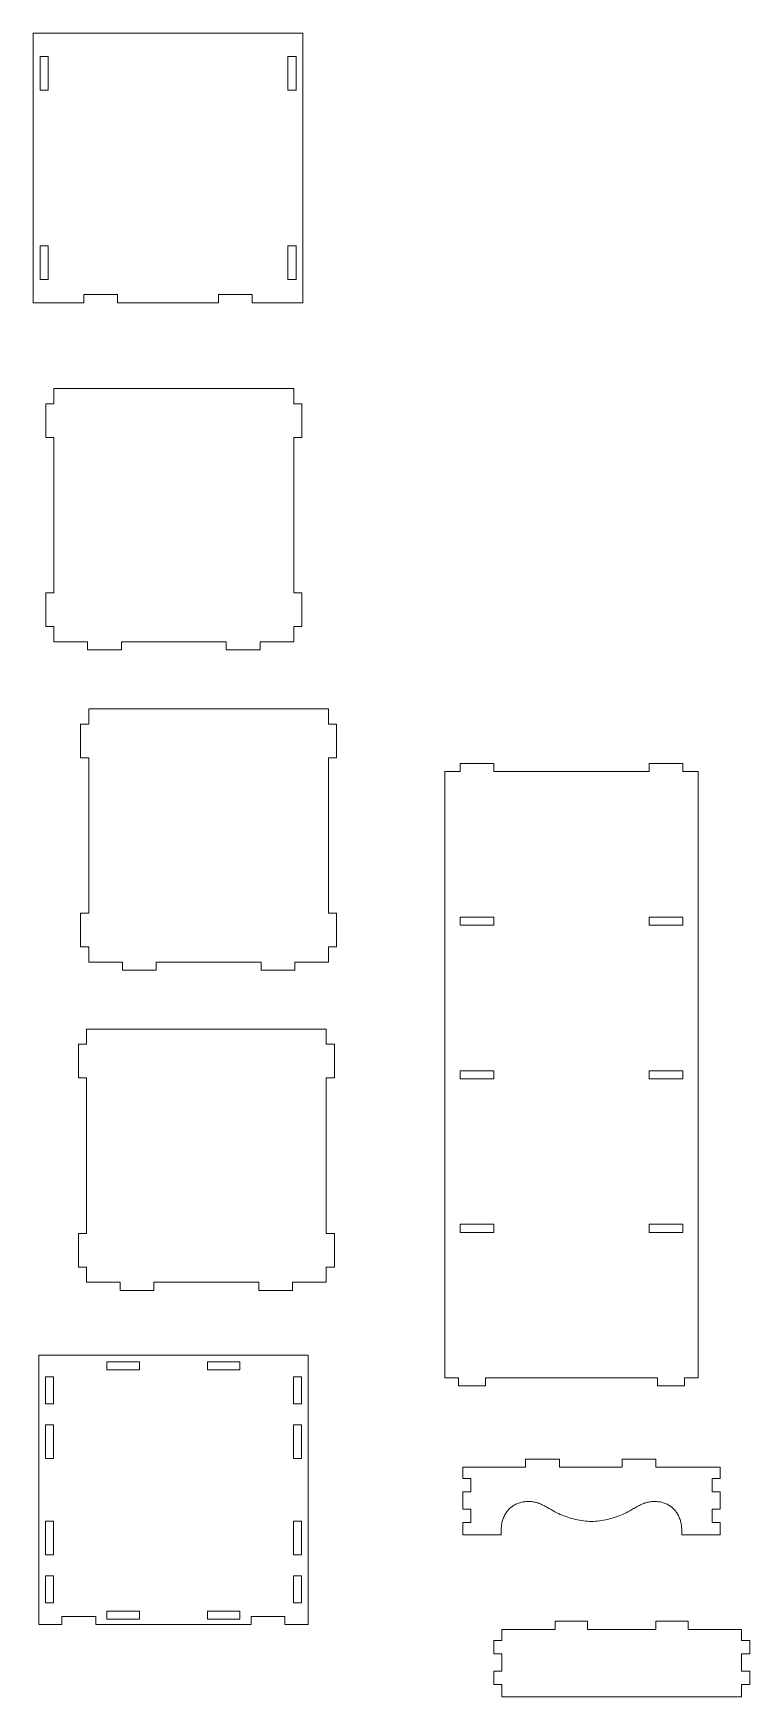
# Model space of a CAD drawing. Header units: millimetres. Extents: x -1055 to 1596, y -976 to 1493.
# Drawn here: x -1055 to 9, y -976 to 1493 of the extents above; entities that cross this region are included whole.
import ezdxf

# ---------------------------------------------------------------- set-up
doc = ezdxf.new("R2010")
doc.units = ezdxf.units.MM

msp = doc.modelspace()

# ---------------------------------------------------------------- linework, layer by layer
at = {"color": 7, "linetype": 'Continuous', "lineweight": 15}
for p, q in [((-1054.6, 1093.3), (-1054.6, 1493.3)), ((-1054.6, 1493.3), (-654.6, 1493.3)), ((-654.6, 1493.3), (-654.6, 1093.3)), ((-1044.6, 1408.6), (-1044.6, 1458.6)), ((-1044.6, 1458.6), (-1032.6, 1458.6)), ((-1032.6, 1458.6), (-1032.6, 1408.6)), ((-676.6, 1408.6), (-676.6, 1458.6)), ((-676.6, 1458.6), (-664.6, 1458.6)), ((-664.6, 1458.6), (-664.6, 1408.6)), ((-1032.6, 1408.6), (-1044.6, 1408.6)), ((-664.6, 1408.6), (-676.6, 1408.6)), ((-1044.6, 1177.9), (-1032.6, 1177.9)), ((-1044.6, 1127.9), (-1044.6, 1177.9)), ((-1032.6, 1177.9), (-1032.6, 1127.9)), ((-676.6, 1127.9), (-676.6, 1177.9)), ((-676.6, 1177.9), (-664.6, 1177.9)), ((-664.6, 1177.9), (-664.6, 1127.9)), ((-1032.6, 1127.9), (-1044.6, 1127.9)), ((-664.6, 1127.9), (-676.6, 1127.9)), ((-979.7, 1093.3), (-1054.6, 1093.3)), ((-979.7, 1105.3), (-929.7, 1105.3)), ((-979.7, 1093.3), (-979.7, 1105.3)), ((-929.7, 1105.3), (-929.7, 1093.3)), ((-779.6, 1093.3), (-929.7, 1093.3)), ((-779.6, 1105.3), (-729.6, 1105.3)), ((-779.6, 1093.3), (-779.6, 1105.3)), ((-729.6, 1105.3), (-729.6, 1093.3)), ((-654.6, 1093.3), (-729.6, 1093.3)), ((-668, 965.9), (-1024, 965.9)), ((-1024, 965.9), (-1024, 943.3)), ((-668, 965.9), (-668, 943.3)), ((-1036, 893.3), (-1036, 943.3)), ((-1024, 943.3), (-1036, 943.3)), ((-668, 943.3), (-656, 943.3)), ((-656, 943.3), (-656, 893.3)), ((-1024, 893.3), (-1036, 893.3)), ((-1024, 893.3), (-1024, 662.6)), ((-668, 893.3), (-656, 893.3)), ((-668, 893.3), (-668, 662.6)), ((-1036, 612.6), (-1036, 662.6)), ((-1024, 662.6), (-1036, 662.6)), ((-668, 662.6), (-656, 662.6)), ((-656, 662.6), (-656, 612.6)), ((-1024, 612.6), (-1036, 612.6)), ((-1024, 612.6), (-1024, 589.9)), ((-668, 612.6), (-656, 612.6)), ((-668, 612.6), (-668, 589.9)), ((-973.9, 589.9), (-1024, 589.9)), ((-973.9, 589.9), (-973.9, 577.9)), ((-923.9, 577.9), (-973.9, 577.9)), ((-768.1, 589.9), (-923.9, 589.9)), ((-923.9, 589.9), (-923.9, 577.9)), ((-768.1, 589.9), (-768.1, 577.9)), ((-718.1, 577.9), (-768.1, 577.9)), ((-668, 589.9), (-718.1, 589.9)), ((-718.1, 589.9), (-718.1, 577.9)), ((-616.4, 490.3), (-972.4, 490.3)), ((-972.4, 490.3), (-972.4, 467.7)), ((-616.4, 490.3), (-616.4, 467.7)), ((-984.4, 417.7), (-984.4, 467.7)), ((-972.4, 467.7), (-984.4, 467.7)), ((-616.4, 467.7), (-604.4, 467.7)), ((-604.4, 467.7), (-604.4, 417.7)), ((-972.4, 417.7), (-984.4, 417.7)), ((-972.4, 417.7), (-972.4, 187)), ((-616.4, 417.7), (-604.4, 417.7)), ((-616.4, 417.7), (-616.4, 187)), ((-443.7, 397.3), (-443.7, -502.7)), ((-443.7, 397.3), (-421.1, 397.3)), ((-421.1, 397.3), (-421.1, 409.3)), ((-421.1, 409.3), (-371.1, 409.3)), ((-371.1, 409.3), (-371.1, 397.3)), ((-371.1, 397.3), (-140.4, 397.3)), ((-140.4, 397.3), (-140.4, 409.3)), ((-140.4, 409.3), (-90.4, 409.3)), ((-90.4, 409.3), (-90.4, 397.3)), ((-90.4, 397.3), (-67.7, 397.3)), ((-67.7, 397.3), (-67.7, -502.7)), ((-984.4, 137), (-984.4, 187)), ((-972.4, 187), (-984.4, 187)), ((-616.4, 187), (-604.4, 187)), ((-604.4, 187), (-604.4, 137)), ((-421.1, 181.3), (-371.1, 181.3)), ((-421.1, 169.3), (-421.1, 181.3)), ((-371.1, 181.3), (-371.1, 169.3)), ((-140.4, 181.3), (-90.4, 181.3)), ((-140.4, 169.3), (-140.4, 181.3)), ((-90.4, 181.3), (-90.4, 169.3)), ((-371.1, 169.3), (-421.1, 169.3)), ((-90.4, 169.3), (-140.4, 169.3)), ((-972.4, 137), (-984.4, 137)), ((-972.4, 137), (-972.4, 114.3)), ((-616.4, 137), (-604.4, 137)), ((-616.4, 137), (-616.4, 114.3)), ((-922.4, 114.3), (-972.4, 114.3)), ((-922.4, 114.3), (-922.4, 102.3)), ((-872.4, 102.3), (-922.4, 102.3)), ((-716.5, 114.3), (-872.4, 114.3)), ((-872.4, 114.3), (-872.4, 102.3)), ((-716.5, 114.3), (-716.5, 102.3)), ((-666.5, 102.3), (-716.5, 102.3)), ((-616.4, 114.3), (-666.5, 114.3)), ((-666.5, 114.3), (-666.5, 102.3)), ((-619.7, 15.1), (-975.7, 15.1)), ((-975.7, 15.1), (-975.7, -7.5)), ((-619.7, 15.1), (-619.7, -7.5)), ((-987.7, -57.5), (-987.7, -7.5)), ((-975.7, -7.5), (-987.7, -7.5)), ((-619.7, -7.5), (-607.7, -7.5)), ((-607.7, -7.5), (-607.7, -57.5)), ((-421.1, -58.7), (-421.1, -46.7)), ((-421.1, -46.7), (-371.1, -46.7)), ((-371.1, -46.7), (-371.1, -58.7)), ((-140.4, -58.7), (-140.4, -46.7)), ((-140.4, -46.7), (-90.4, -46.7)), ((-90.4, -46.7), (-90.4, -58.7)), ((-975.7, -57.5), (-987.7, -57.5)), ((-975.7, -57.5), (-975.7, -288.2)), ((-619.7, -57.5), (-607.7, -57.5)), ((-619.7, -57.5), (-619.7, -288.2)), ((-371.1, -58.7), (-421.1, -58.7)), ((-90.4, -58.7), (-140.4, -58.7)), ((-987.7, -338.2), (-987.7, -288.2)), ((-975.7, -288.2), (-987.7, -288.2)), ((-619.7, -288.2), (-607.7, -288.2)), ((-607.7, -288.2), (-607.7, -338.2)), ((-421.1, -286.7), (-421.1, -274.7)), ((-421.1, -274.7), (-371.1, -274.7)), ((-371.1, -286.7), (-421.1, -286.7)), ((-371.1, -274.7), (-371.1, -286.7)), ((-140.4, -286.7), (-140.4, -274.7)), ((-140.4, -274.7), (-90.4, -274.7)), ((-90.4, -286.7), (-140.4, -286.7)), ((-90.4, -274.7), (-90.4, -286.7)), ((-975.7, -338.2), (-987.7, -338.2)), ((-975.7, -338.2), (-975.7, -360.9)), ((-619.7, -338.2), (-607.7, -338.2)), ((-619.7, -338.2), (-619.7, -360.9)), ((-925.6, -360.9), (-975.7, -360.9)), ((-925.6, -360.9), (-925.6, -372.9)), ((-719.8, -360.9), (-875.6, -360.9)), ((-875.6, -360.9), (-875.6, -372.9)), ((-719.8, -360.9), (-719.8, -372.9)), ((-619.7, -360.9), (-669.8, -360.9)), ((-669.8, -360.9), (-669.8, -372.9)), ((-875.6, -372.9), (-925.6, -372.9)), ((-669.8, -372.9), (-719.8, -372.9)), ((-1046.6, -868.9), (-1046.6, -468.9)), ((-1046.6, -468.9), (-646.6, -468.9)), ((-646.6, -468.9), (-646.6, -868.9)), ((-945.5, -478.9), (-897.2, -478.9)), ((-945.5, -490.9), (-945.5, -478.9)), ((-945.5, -490.9), (-897.2, -490.9)), ((-897.2, -490.9), (-897.2, -478.9)), ((-796, -478.9), (-747.8, -478.9)), ((-796, -490.9), (-796, -478.9)), ((-796, -490.9), (-747.8, -490.9)), ((-747.8, -490.9), (-747.8, -478.9)), ((-1036.6, -501.1), (-1024.6, -501.1)), ((-1036.6, -541.1), (-1036.6, -501.1)), ((-1024.6, -501.1), (-1024.6, -541.1)), ((-668.6, -541.1), (-668.6, -501.1)), ((-668.6, -501.1), (-656.6, -501.1)), ((-656.6, -501.1), (-656.6, -541.1)), ((-443.7, -502.7), (-423.6, -502.7)), ((-423.6, -514.7), (-423.6, -502.7)), ((-423.6, -514.7), (-383.5, -514.7)), ((-383.5, -502.7), (-127.9, -502.7)), ((-383.5, -514.7), (-383.5, -502.7)), ((-127.9, -514.7), (-127.9, -502.7)), ((-127.9, -514.7), (-87.9, -514.7)), ((-87.9, -502.7), (-67.7, -502.7)), ((-87.9, -514.7), (-87.9, -502.7)), ((-1024.6, -541.1), (-1036.6, -541.1)), ((-656.6, -541.1), (-668.6, -541.1)), ((-1036.6, -622.3), (-1036.6, -572.3)), ((-1036.6, -572.3), (-1024.6, -572.3)), ((-1024.6, -572.3), (-1024.6, -622.3)), ((-668.6, -622.3), (-668.6, -572.3)), ((-668.6, -572.3), (-656.6, -572.3)), ((-656.6, -572.3), (-656.6, -622.3)), ((-1024.6, -622.3), (-1036.6, -622.3)), ((-656.6, -622.3), (-668.6, -622.3)), ((-417.2, -651.9), (-417.2, -635.5)), ((-323.8, -635.5), (-417.2, -635.5)), ((-323.8, -635.5), (-323.8, -623.5)), ((-323.8, -623.5), (-273.8, -623.5)), ((-273.8, -635.5), (-273.8, -623.5)), ((-180.5, -635.5), (-273.8, -635.5)), ((-180.5, -635.5), (-180.5, -623.5)), ((-180.5, -623.5), (-130.5, -623.5)), ((-130.5, -635.5), (-130.5, -623.5)), ((-35.1, -635.5), (-130.5, -635.5)), ((-35.1, -651.9), (-35.1, -635.5)), ((-417.2, -651.9), (-405.2, -651.9)), ((-405.2, -651.9), (-405.2, -671.9)), ((-47.1, -651.9), (-35.1, -651.9)), ((-47.1, -651.9), (-47.1, -671.9)), ((-417.2, -697.4), (-417.2, -671.9)), ((-405.2, -671.9), (-417.2, -671.9)), ((-35.1, -671.9), (-47.1, -671.9)), ((-35.1, -697.4), (-35.1, -671.9)), ((-1036.6, -765.6), (-1036.6, -715.6)), ((-1036.6, -715.6), (-1024.6, -715.6)), ((-1024.6, -715.6), (-1024.6, -765.6)), ((-668.6, -765.6), (-668.6, -715.6)), ((-668.6, -715.6), (-656.6, -715.6)), ((-656.6, -715.6), (-656.6, -765.6)), ((-417.2, -697.4), (-405.2, -697.4)), ((-405.2, -697.4), (-405.2, -717.4)), ((-47.1, -697.4), (-35.1, -697.4)), ((-47.1, -697.4), (-47.1, -717.4)), ((-417.2, -735.5), (-417.2, -717.4)), ((-405.2, -717.4), (-417.2, -717.4)), ((-360.1, -735.5), (-417.2, -735.5)), ((-35.1, -735.5), (-92.2, -735.5)), ((-35.1, -717.4), (-47.1, -717.4)), ((-35.1, -735.5), (-35.1, -717.4)), ((-1024.6, -765.6), (-1036.6, -765.6)), ((-656.6, -765.6), (-668.6, -765.6)), ((-1036.6, -836.8), (-1036.6, -796.7)), ((-1036.6, -796.7), (-1024.6, -796.7)), ((-1024.6, -796.7), (-1024.6, -836.8)), ((-668.6, -836.8), (-668.6, -796.7)), ((-668.6, -796.7), (-656.6, -796.7)), ((-656.6, -796.7), (-656.6, -836.8)), ((-1024.6, -836.8), (-1036.6, -836.8)), ((-656.6, -836.8), (-668.6, -836.8)), ((-1012, -868.9), (-1012, -856.9)), ((-1012, -856.9), (-962, -856.9)), ((-962, -856.9), (-962, -868.9)), ((-897.2, -849), (-945.5, -849)), ((-945.5, -849), (-945.5, -861)), ((-897.2, -861), (-945.5, -861)), ((-897.2, -849), (-897.2, -861)), ((-747.8, -849), (-796, -849)), ((-796, -849), (-796, -861)), ((-747.8, -861), (-796, -861)), ((-747.8, -849), (-747.8, -861)), ((-731.2, -868.9), (-731.2, -856.9)), ((-731.2, -856.9), (-681.2, -856.9)), ((-681.2, -856.9), (-681.2, -868.9)), ((-280.1, -876.1), (-280.1, -864.1)), ((-280.1, -864.1), (-231.8, -864.1)), ((-231.8, -864.1), (-231.8, -876.1)), ((-130.7, -876.1), (-130.7, -864.1)), ((-130.7, -864.1), (-82.4, -864.1)), ((-82.4, -864.1), (-82.4, -876.1)), ((-1012, -868.9), (-1046.6, -868.9)), ((-731.2, -868.9), (-962, -868.9)), ((-646.6, -868.9), (-681.2, -868.9)), ((-359.2, -892.4), (-359.2, -876.1)), ((-359.2, -876.1), (-280.1, -876.1)), ((-231.8, -876.1), (-130.7, -876.1)), ((-82.4, -876.1), (-3.2, -876.1)), ((-3.2, -892.4), (-3.2, -876.1)), ((-371.2, -912.4), (-371.2, -892.4)), ((-371.2, -892.4), (-359.2, -892.4)), ((-359.2, -912.4), (-371.2, -912.4)), ((-359.2, -937.9), (-359.2, -912.4)), ((-3.2, -892.4), (8.8, -892.4)), ((8.8, -912.4), (-3.2, -912.4)), ((-3.2, -937.9), (-3.2, -912.4)), ((8.8, -892.4), (8.8, -912.4)), ((-371.2, -957.9), (-371.2, -937.9)), ((-371.2, -937.9), (-359.2, -937.9)), ((-3.2, -937.9), (8.8, -937.9)), ((8.8, -937.9), (8.8, -957.9)), ((-359.2, -957.9), (-371.2, -957.9)), ((-359.2, -976.1), (-359.2, -957.9)), ((8.8, -957.9), (-3.2, -957.9)), ((-3.2, -976.1), (-3.2, -957.9)), ((-359.2, -976.1), (-3.2, -976.1))]:
    msp.add_line(p, q, dxfattribs=at)
for points, knots in [([(-226.1, -716.1), (-230.2, -715.8), (-238.1, -715.1), (-249.9, -712.9), (-261.4, -709.8), (-272.5, -705.7), (-281.7, -701), (-289.3, -696.4), (-295.7, -692.7), (-302.4, -689.5), (-309.1, -687.4), (-315.6, -686.3), (-321.8, -686.2), (-328.1, -686.8), (-334.2, -688.4), (-339.7, -690.8), (-344.5, -693.9), (-348.7, -697.5), (-352.3, -701.9), (-355.4, -707), (-357.8, -713), (-359.5, -719.7), (-360.3, -727.3), (-360.2, -732.7), (-360.1, -735.5)], [0, 0, 0, 0, 0.070135, 0.139696, 0.208706, 0.277352, 0.346011, 0.38909, 0.432135, 0.475106, 0.518504, 0.554031, 0.590082, 0.62643, 0.662957, 0.699715, 0.730732, 0.76242, 0.795236, 0.829775, 0.866738, 0.906896, 0.95105, 1, 1, 1, 1]), ([(-92.2, -735.5), (-92.1, -732.7), (-92, -727.3), (-92.8, -719.7), (-94.5, -713), (-96.9, -707), (-100, -701.9), (-103.6, -697.5), (-107.8, -693.9), (-112.6, -690.8), (-118.1, -688.4), (-124.2, -686.8), (-130.5, -686.2), (-136.7, -686.3), (-143.2, -687.4), (-149.9, -689.5), (-156.5, -692.7), (-163, -696.4), (-170.6, -701), (-179.8, -705.7), (-190.9, -709.8), (-202.4, -712.9), (-214.2, -715.1), (-222.1, -715.8), (-226.1, -716.1)], [0, 0, 0, 0, 0.04895, 0.093104, 0.133262, 0.170225, 0.204764, 0.23758, 0.269268, 0.300285, 0.337043, 0.37357, 0.409918, 0.445969, 0.481496, 0.524894, 0.567865, 0.61091, 0.653989, 0.722648, 0.791295, 0.860304, 0.929865, 1, 1, 1, 1])]:
    msp.add_open_spline(points, degree=3, knots=knots, dxfattribs=at)

doc.saveas('drawing.dxf')
